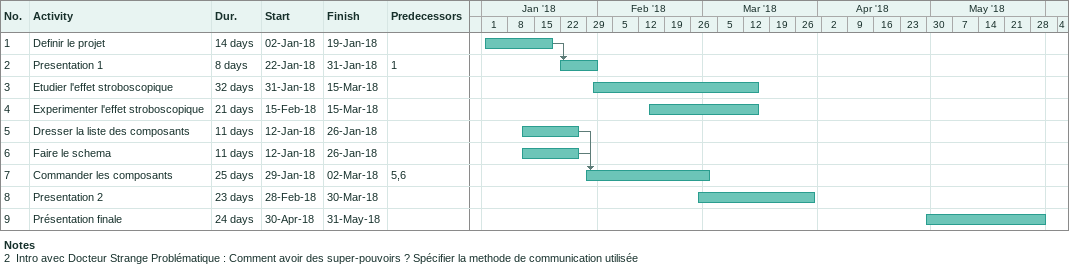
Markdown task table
| ID | Task | Duration | Start | Finish | Predecessors |
|---|---|---|---|---|---|
| 1 | Definir le projet | 14d | 2018-01-02 | 2018-01-19 |  |
| 2 | Presentation 1 | 8d | 2018-01-22 | 2018-01-31 | 1 |
| 3 | Etudier l'effet stroboscopique | 32d | 2018-01-31 | 2018-03-15 |  |
| 4 | Experimenter l'effet stroboscopique | 21d | 2018-02-15 | 2018-03-15 |  |
| 5 | Dresser la liste des composants | 11d | 2018-01-12 | 2018-01-26 |  |
| 6 | Faire le schema | 11d | 2018-01-12 | 2018-01-26 |  |
| 7 | Commander les composants | 25d | 2018-01-29 | 2018-03-02 | 5, 6 |
| 8 | Presentation 2 | 23d | 2018-02-28 | 2018-03-30 |  |
| 9 | Présentation finale | 24d | 2018-04-30 | 2018-05-31 |  |

Notes
- 2: Intro avec Docteur Strange Problématique : Comment avoir des super-pouvoirs ? Spécifier la methode de communication utilisée
